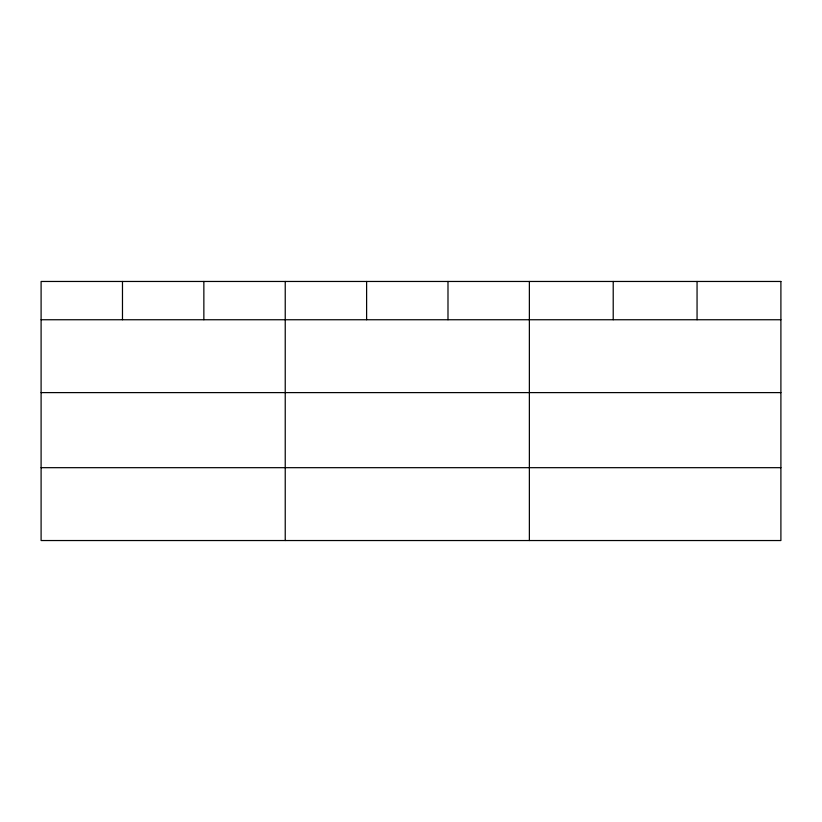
<?xml version="1.0" encoding="UTF-8"?>
<svg xmlns="http://www.w3.org/2000/svg" width="822" height="822" viewBox="0 0 822 822"><rect width="100%" height="100%" fill="white"/><g stroke="black" fill="none" stroke-linecap="round" stroke-linejoin="round"><path stroke-width="1.23" d="M41.1 319.748L780.9 319.748M41.1 392.608L780.9 392.608M41.1 467.677L780.9 467.677M697.056 281.463L697.056 319.748M613.212 281.463L613.212 319.748M529.368 281.463L529.368 540.537M447.99 281.463L447.99 319.748M366.612 281.463L366.612 319.748M285.234 281.463L285.234 540.537M203.856 281.463L203.856 319.748M122.478 281.463L122.478 319.748M780.9 281.463L41.1 281.463L41.1 540.537L780.9 540.537L780.9 281.463"/></g></svg>
